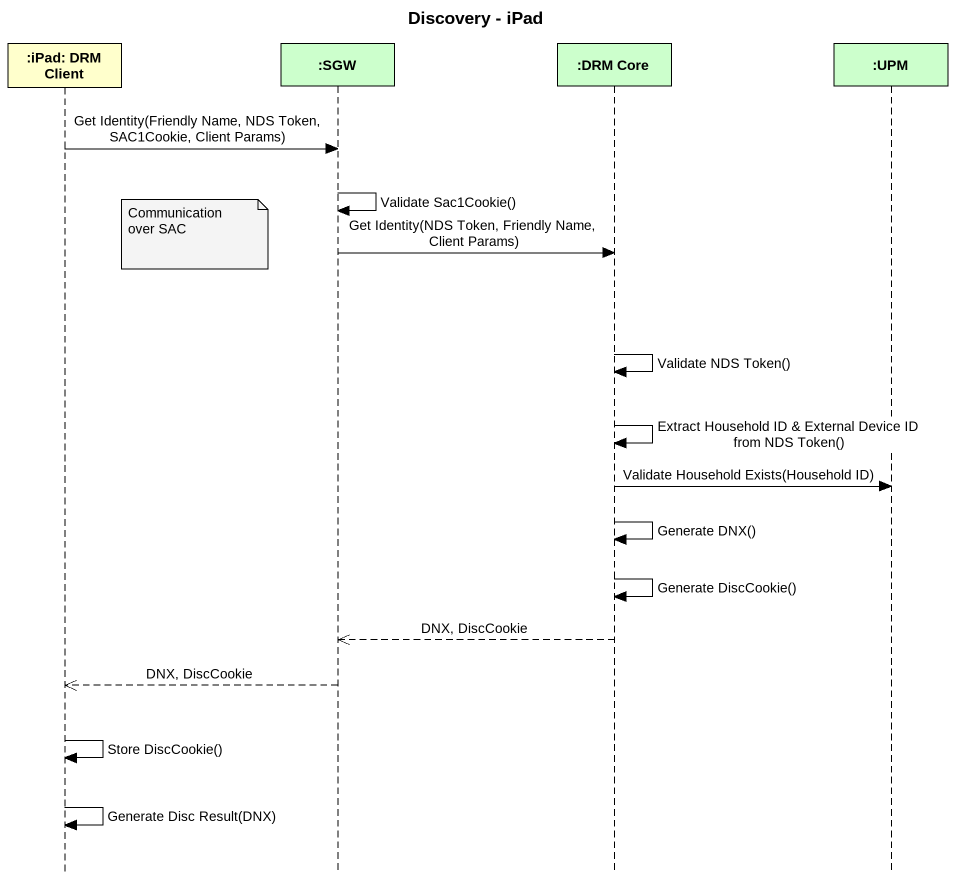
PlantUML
@startuml
title Discovery - iPad
hide footbox
participant ":iPad: DRM Client" as iPad_DRM_Client
participant ":SGW" as SGW #CCFFCC
participant ":DRM Core" as DRM_Core #CCFFCC
participant ":UPM" as UPM #CCFFCC

iPad_DRM_Client -> SGW : Get Identity(Friendly Name, NDS Token, SAC1Cookie, Client Params)
SGW -> SGW : Validate Sac1Cookie()
note right of iPad_DRM_Client : Communication over SAC
SGW -> DRM_Core : Get Identity(NDS Token, Friendly Name, Client Params)
DRM_Core -> DRM_Core : Validate NDS Token()
DRM_Core -> DRM_Core : Extract Household ID & External Device ID from NDS Token()
DRM_Core -> UPM : Validate Household Exists(Household ID)
DRM_Core -> DRM_Core : Generate DNX()
DRM_Core -> DRM_Core : Generate DiscCookie()
DRM_Core -->> SGW : DNX, DiscCookie
SGW -->> iPad_DRM_Client : DNX, DiscCookie
iPad_DRM_Client -> iPad_DRM_Client : Store DiscCookie()
iPad_DRM_Client -> iPad_DRM_Client : Generate Disc Result(DNX)
@enduml
